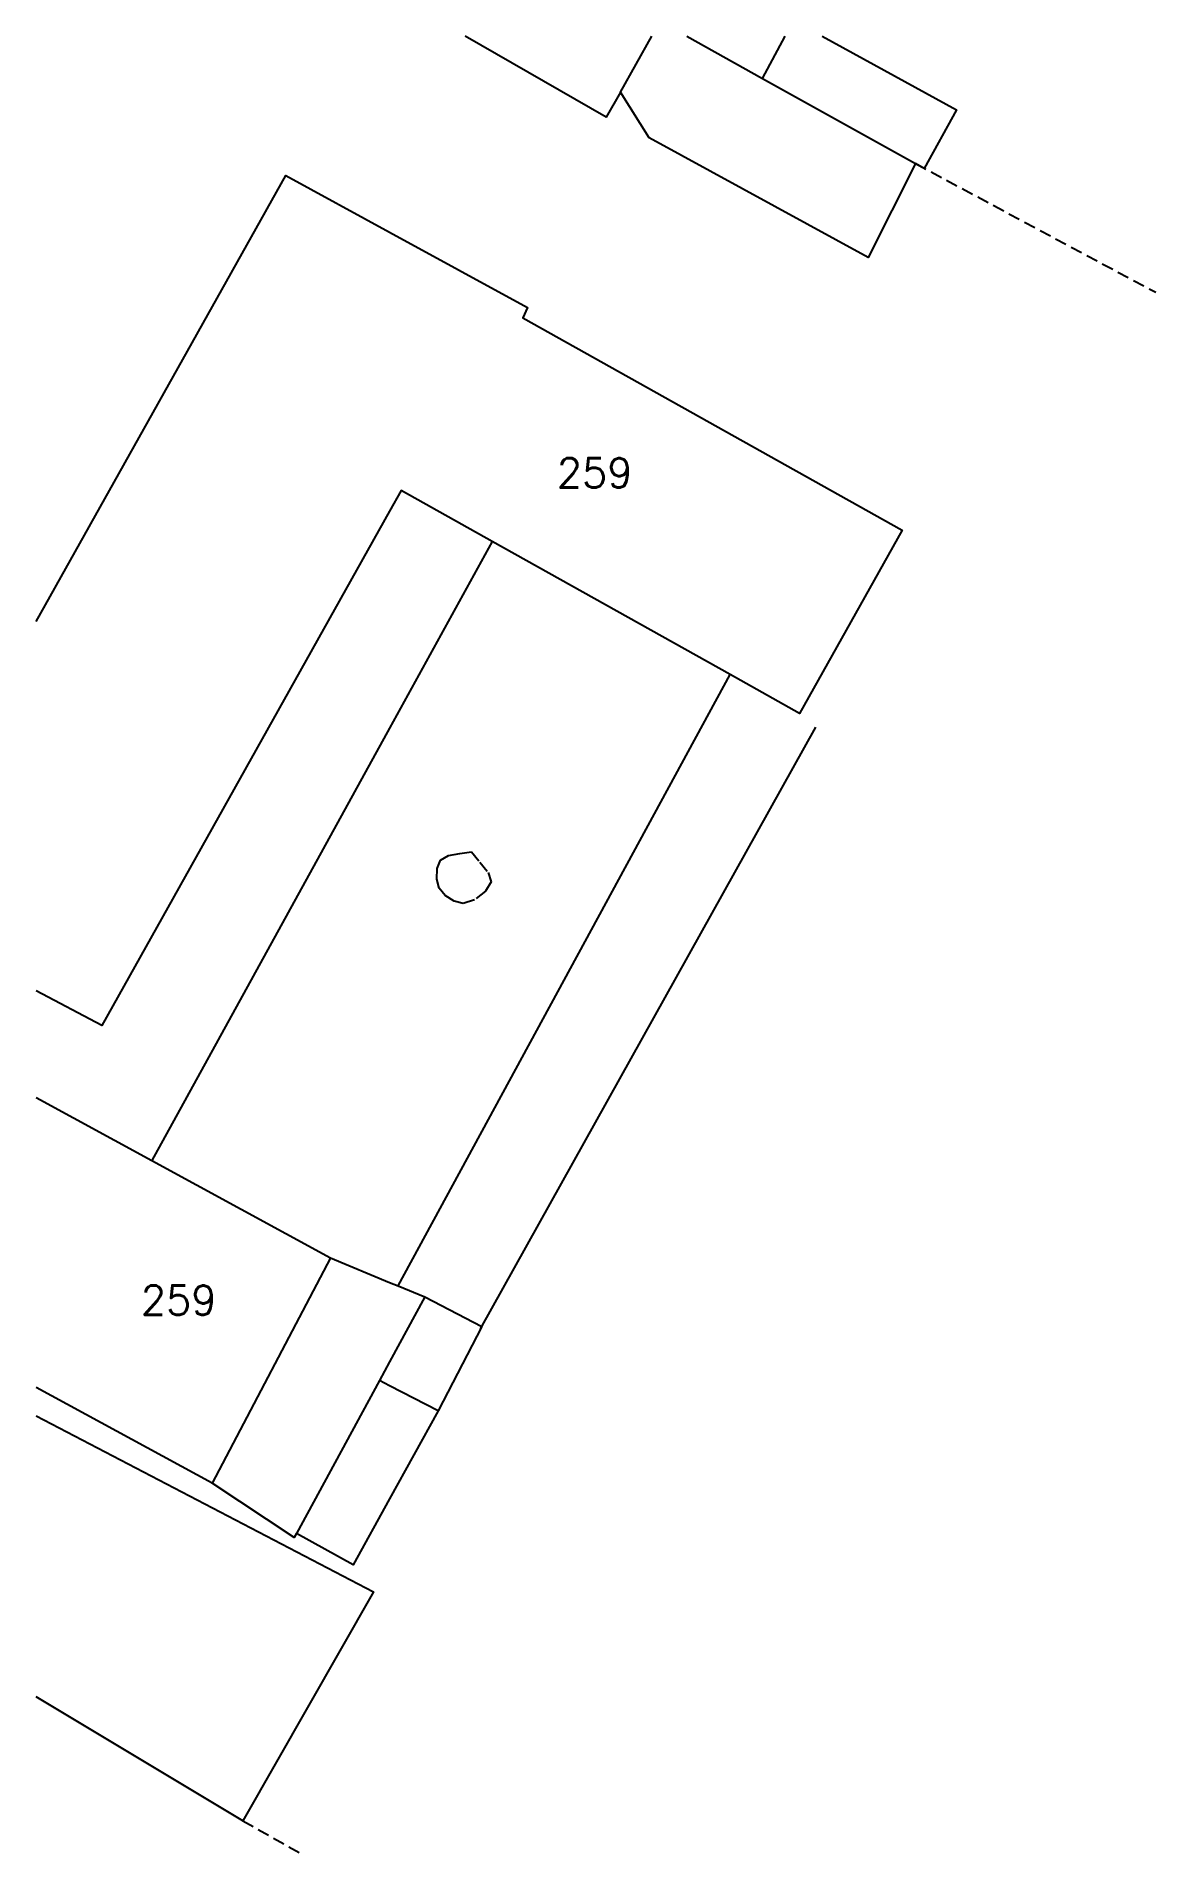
# Model space of a CAD drawing. Header units: millimetres. Extents: x 140000 to 140166, y 129095 to 130000.
# Drawn here: x 140000 to 140047.5, y 129922.9 to 130000 of the extents above; entities outside this region: 1.
import ezdxf
from ezdxf.enums import TextEntityAlignment as Align

# ---------------------------------------------------------------- set-up
doc = ezdxf.new("R2010")
doc.units = ezdxf.units.MM
doc.linetypes.add('DASHED', pattern=[0.75, 0.5, -0.25])
for name, color, linetype in [('W0101', 7, 'CONTINUOUS'), ('W0104', 1, 'CONTINUOUS'), ('W0112', 1, 'DASHED'), ('W0991', 7, 'CONTINUOUS')]:
    doc.layers.add(name, color=color, linetype=linetype)
doc.styles.get("Standard").update_dxf_attribs({"font": 'romans.shx', "width": 0.85})

msp = doc.modelspace()

# ---------------------------------------------------------------- linework, layer by layer
at = {"layer": 'W0101'}
for points in [[(140000, 129975.148), (140010.599, 129994.084), (140015, 129991.683)], [(140015, 129991.683), (140020.86, 129988.487), (140020.655, 129988.049), (140036.764, 129979.033), (140032.41, 129971.253), (140029.461, 129972.903), (140019.36, 129978.557), (140015.496, 129980.72), (140015, 129979.834)], [(140015, 129979.834), (140002.784, 129958.008), (140000, 129959.469)], [(140000, 129954.941), (140004.901, 129952.268), (140012.484, 129948.131), (140007.465, 129938.564), (140000, 129942.636)]]:
    msp.add_lwpolyline(points, dxfattribs=at)
msp.add_lwpolyline([(140150.918, 129102.042), (140157.999, 129103.456), (140157.331, 129106.799), (140163.786, 129108.088), (140165.935, 129097.332), (140152.7, 129094.688), (140152.399, 129094.628)], close=True, dxfattribs=at)
at = {"layer": 'W0104'}
for points in [[(140024.804, 129997.624), (140024.195, 129996.562), (140018.202, 130000)], [(140027.623, 130000), (140030.826, 129998.216), (140037.328, 129994.595), (140035.323, 129990.609), (140026.015, 129995.693), (140024.804, 129997.624), (140026.127, 130000)], [(140030.826, 129998.216), (140031.8, 130000)], [(140033.36, 130000), (140039.066, 129996.886), (140037.704, 129994.39), (140037.328, 129994.595)], [(140019.36, 129978.557), (140015, 129970.63)], [(140015.362, 129946.943), (140029.461, 129972.903)], [(140015, 129970.63), (140004.901, 129952.268)], [(140018.859, 129945.121), (140033.092, 129970.667)], [(140012.484, 129948.131), (140015, 129947.092)], [(140015, 129947.092), (140015.362, 129946.943), (140016.492, 129946.477), (140015, 129943.728)], [(140016.492, 129946.477), (140018.913, 129945.226), (140017.061, 129941.643), (140015, 129942.709)], [(140015, 129943.728), (140014.568, 129942.932), (140011.04, 129936.428), (140010.952, 129936.267), (140007.465, 129938.564)], [(140015, 129942.709), (140014.568, 129942.932)], [(140000, 129941.432), (140014.317, 129933.956), (140008.767, 129924.24), (140000, 129929.501)], [(140017.061, 129941.643), (140015, 129937.91)], [(140015, 129937.91), (140013.448, 129935.099), (140011.04, 129936.428)]]:
    msp.add_lwpolyline(points, dxfattribs=at)
at = {"layer": 'W0112'}
for points in [[(140037.328, 129994.595), (140047.527, 129989.133)], [(140008.767, 129924.24), (140011.178, 129922.883)]]:
    msp.add_lwpolyline(points, dxfattribs=at)
msp.add_lwpolyline([(140018.474, 129965.381), (140018.829, 129964.942), (140019.184, 129964.502), (140019.31, 129964.101), (140019.066, 129963.699), (140018.601, 129963.334), (140018.126, 129963.18), (140017.747, 129963.283), (140017.362, 129963.526), (140017.099, 129963.832), (140017.004, 129964.219), (140017.026, 129964.666), (140017.162, 129965.023), (140017.501, 129965.221), (140017.988, 129965.301), (140018.474, 129965.381)], close=True, dxfattribs=at)

# ---------------------------------------------------------------- texts
at = {"layer": 'W0991'}
for p in [(140023.707, 129981.468), (140006.046, 129946.345)]:
    msp.add_text('259', height=1.25, dxfattribs=at).set_placement(p, align=Align.MIDDLE_CENTER)

doc.saveas('drawing.dxf')
